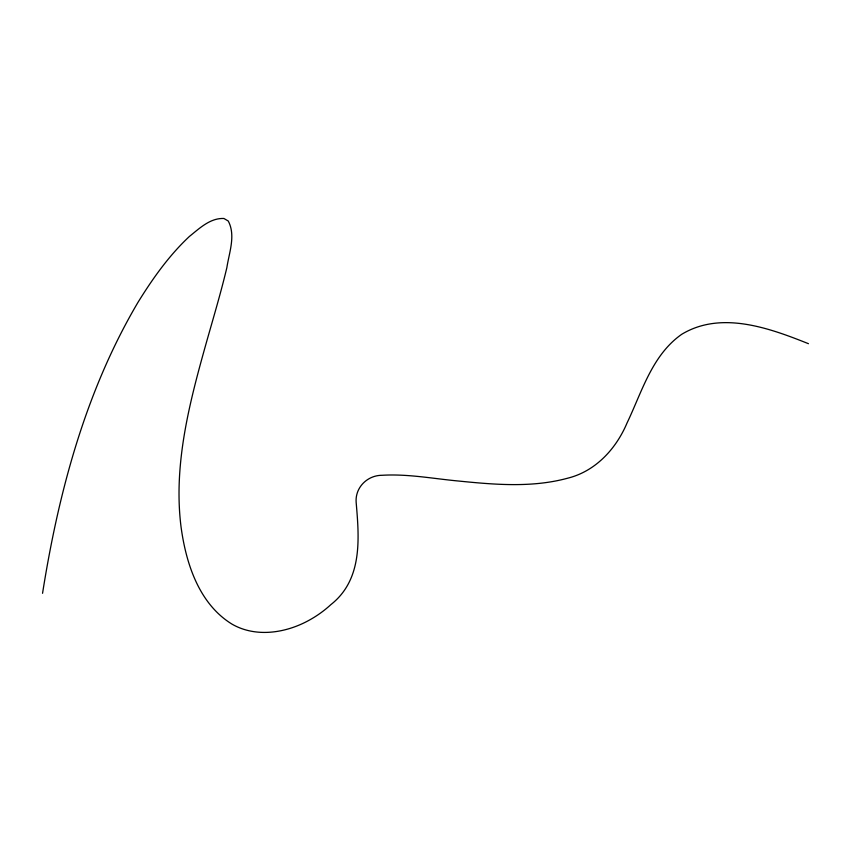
<?xml version="1.0" encoding="UTF-8"?>
<svg xmlns="http://www.w3.org/2000/svg" width="851" height="851" viewBox="0 0 851 851"><rect width="100%" height="100%" fill="white"/><g stroke="black" fill="none" stroke-linecap="round" stroke-linejoin="round"><path stroke-width="1.28" d="M42.55 593.317C58.549 492.25 85.6 391.066 137.979 302.35C152.659 278.617 168.945 255.587 189.411 236.44C199.389 228.462 210.186 217.877 223.909 218.484L228.249 221.015C235.918 235.44 229.142 252.577 226.866 267.608C220.175 295.733 211.665 323.391 203.942 351.24C188.082 408.214 173.54 467.497 181.061 527.024C186.029 563.532 198.985 603.902 232.121 624.208C255.789 637.761 285.5 633.133 308.541 620.56A116.385 110.694 18.4 0 0 330.858 604.635C362.888 579.435 359.186 538.172 356.144 502.207C355.112 487.368 367.462 475.252 382.12 475.284C407.757 473.741 433.202 478.688 458.646 481.038C494.846 484.666 532.194 487.878 567.755 478.177C595.689 471.231 616.22 448.711 627.091 422.873C642.005 391.726 652.036 355.101 681.725 334.294C721.201 310.466 769.389 328.082 808.45 343.687"/></g></svg>
